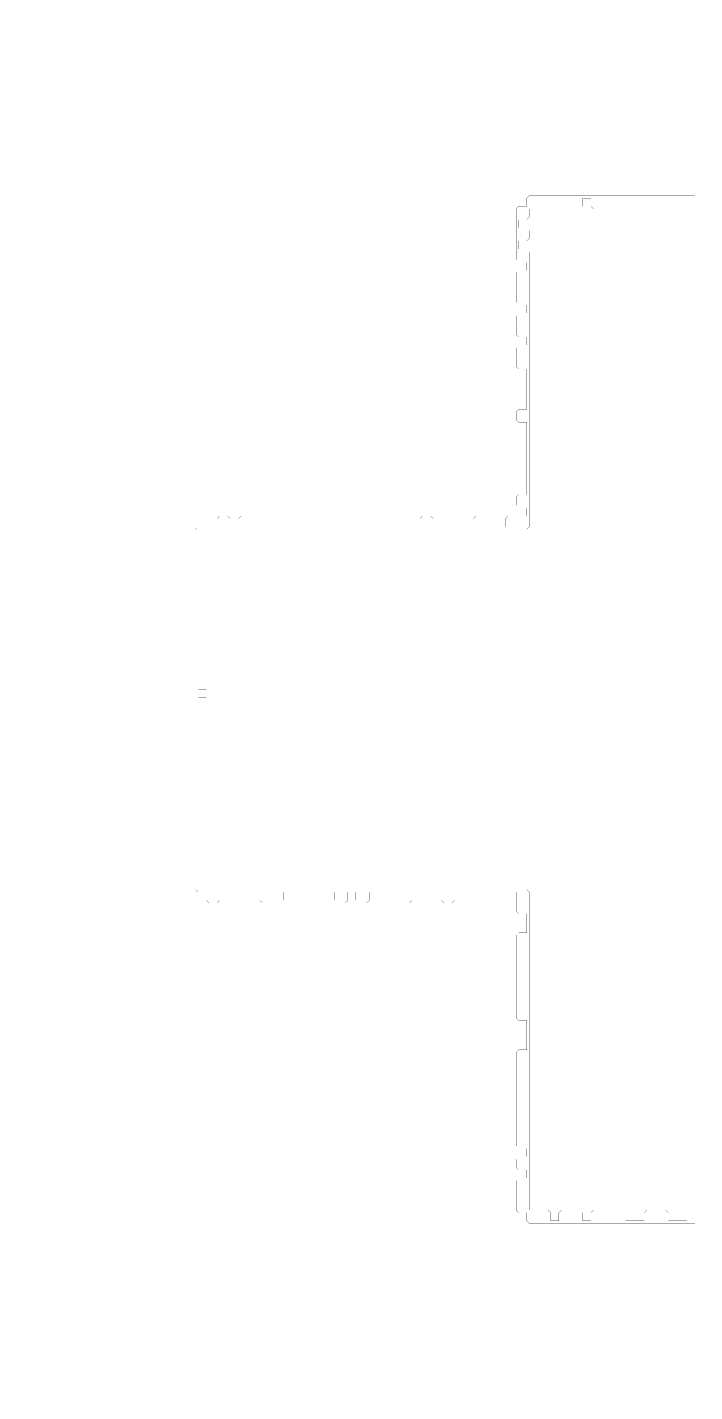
# Model space of a CAD drawing. Header units: metres. Extents: x 0 to 4937, y -4937 to 0.
# Drawn here: x 0 to 2414, y -4937 to 0 of the extents above; entities that cross this region are included whole.
import ezdxf

# ---------------------------------------------------------------- set-up
doc = ezdxf.new("R2010")
doc.units = ezdxf.units.M
doc.layers.add('conductor', color=1, linetype='Continuous')
doc.layers.add('substrate', color=5, linetype='Continuous')

msp = doc.modelspace()

# ---------------------------------------------------------------- linework, layer by layer
at = {"layer": 'conductor', "const_width": 0.5}
msp.add_lwpolyline([(2415, -656.9), (2405.4, -656.9), (2395.7, -656.9), (2386.1, -656.9), (2376.4, -656.9), (2366.7, -656.9), (2357.1, -656.9), (2347.4, -656.9), (2337.8, -656.9), (2328.1, -656.9), (2318.4, -656.9), (2308.8, -656.9), (2299.1, -656.9), (2289.5, -656.9), (2279.8, -656.9), (2270.1, -656.9), (2260.5, -656.9), (2250.8, -656.9), (2241.2, -656.9), (2231.5, -656.9), (2221.8, -656.9), (2212.2, -656.9), (2202.5, -656.9), (2192.9, -656.9), (2183.2, -656.9), (2173.5, -656.9), (2163.9, -656.9), (2154.2, -656.9), (2144.6, -656.9), (2134.9, -656.9), (2125.2, -656.9), (2115.6, -656.9), (2105.9, -656.9), (2096.3, -656.9), (2086.6, -656.9), (2076.9, -656.9), (2067.3, -656.9), (2057.6, -656.9), (2048, -656.9), (2038.3, -647.2), (2038.3, -637.6), (2038.3, -627.9), (2038.3, -618.2), (2028.6, -618.2), (2019, -618.2), (2009.3, -618.2), (2009.3, -627.9), (2009.3, -637.6), (2009.3, -647.2), (1999.7, -656.9), (1990, -656.9), (1980.3, -656.9), (1970.7, -656.9), (1961, -656.9), (1951.4, -656.9), (1941.7, -656.9), (1932, -656.9), (1922.4, -656.9), (1912.7, -656.9), (1903.1, -656.9), (1893.4, -656.9), (1883.7, -656.9), (1874.1, -656.9), (1864.4, -656.9), (1854.8, -656.9), (1845.1, -656.9), (1835.4, -656.9), (1825.8, -656.9), (1816.1, -656.9), (1816.1, -666.6), (1816.1, -676.2), (1816.1, -685.9), (1806.4, -695.5), (1796.8, -695.5), (1787.1, -695.5), (1777.5, -695.5), (1777.5, -705.2), (1777.5, -714.9), (1777.5, -724.5), (1787.1, -724.5), (1796.8, -724.5), (1806.4, -724.5), (1816.1, -734.2), (1816.1, -743.8), (1816.1, -753.5), (1816.1, -763.2), (1806.4, -772.8), (1796.8, -772.8), (1787.1, -772.8), (1777.5, -772.8), (1777.5, -782.5), (1777.5, -792.1), (1777.5, -801.8), (1787.1, -801.8), (1796.8, -801.8), (1806.4, -801.8), (1816.1, -811.5), (1816.1, -821.1), (1816.1, -830.8), (1816.1, -840.4), (1816.1, -850.1), (1816.1, -859.8), (1816.1, -869.4), (1816.1, -879.1), (1816.1, -888.7), (1816.1, -898.4), (1816.1, -908.1), (1816.1, -917.7), (1816.1, -927.4), (1816.1, -937), (1816.1, -946.7), (1816.1, -956.4), (1816.1, -966), (1816.1, -975.7), (1816.1, -985.3), (1816.1, -995), (1816.1, -1004.7), (1816.1, -1014.3), (1816.1, -1024), (1816.1, -1033.6), (1816.1, -1043.3), (1816.1, -1053), (1816.1, -1062.6), (1816.1, -1072.3), (1816.1, -1081.9), (1816.1, -1091.6), (1816.1, -1101.3), (1816.1, -1110.9), (1816.1, -1120.6), (1816.1, -1130.2), (1816.1, -1139.9), (1816.1, -1149.6), (1816.1, -1159.2), (1816.1, -1168.9), (1816.1, -1178.5), (1816.1, -1188.2), (1816.1, -1197.9), (1816.1, -1207.5), (1816.1, -1217.2), (1816.1, -1226.8), (1816.1, -1236.5), (1816.1, -1246.2), (1816.1, -1255.8), (1816.1, -1265.5), (1816.1, -1275.1), (1816.1, -1284.8), (1816.1, -1294.5), (1816.1, -1304.1), (1816.1, -1313.8), (1816.1, -1323.4), (1816.1, -1333.1), (1816.1, -1342.8), (1816.1, -1352.4), (1816.1, -1362.1), (1816.1, -1371.7), (1816.1, -1381.4), (1816.1, -1391.1), (1816.1, -1400.7), (1816.1, -1410.4), (1816.1, -1420), (1816.1, -1429.7), (1816.1, -1439.4), (1816.1, -1449), (1816.1, -1458.7), (1816.1, -1468.3), (1816.1, -1478), (1816.1, -1487.7), (1816.1, -1497.3), (1816.1, -1507), (1816.1, -1516.6), (1816.1, -1526.3), (1816.1, -1536), (1816.1, -1545.6), (1816.1, -1555.3), (1816.1, -1564.9), (1816.1, -1574.6), (1816.1, -1584.3), (1816.1, -1593.9), (1816.1, -1603.6), (1816.1, -1613.2), (1816.1, -1622.9), (1816.1, -1632.6), (1816.1, -1642.2), (1816.1, -1651.9), (1816.1, -1661.5), (1816.1, -1671.2), (1816.1, -1680.9), (1816.1, -1690.5), (1816.1, -1700.2), (1816.1, -1709.8), (1816.1, -1719.5), (1816.1, -1729.2), (1816.1, -1738.8), (1816.1, -1748.5), (1816.1, -1758.1), (1816.1, -1767.8), (1816.1, -1777.5), (1816.1, -1787.1), (1816.1, -1796.8), (1816.1, -1806.4), (1806.4, -1816.1), (1796.8, -1816.1), (1787.1, -1816.1), (1777.5, -1816.1), (1767.8, -1816.1), (1758.1, -1816.1), (1748.5, -1816.1), (1738.8, -1816.1), (1729.2, -1816.1), (1719.5, -1816.1), (1709.8, -1816.1), (1700.2, -1816.1), (1690.5, -1816.1), (1680.9, -1816.1), (1671.2, -1816.1), (1661.5, -1816.1), (1651.9, -1816.1), (1642.2, -1816.1), (1632.6, -1816.1), (1622.9, -1816.1), (1613.2, -1816.1), (1603.6, -1816.1), (1593.9, -1816.1), (1584.3, -1816.1), (1574.6, -1816.1), (1564.9, -1816.1), (1555.3, -1816.1), (1545.6, -1816.1), (1536, -1816.1), (1526.3, -1816.1), (1516.6, -1816.1), (1507, -1816.1), (1497.3, -1816.1), (1487.7, -1816.1), (1478, -1816.1), (1468.3, -1816.1), (1458.7, -1816.1), (1449, -1816.1), (1439.4, -1816.1), (1429.7, -1816.1), (1420, -1816.1), (1410.4, -1816.1), (1400.7, -1816.1), (1391.1, -1816.1), (1381.4, -1816.1), (1371.7, -1816.1), (1362.1, -1816.1), (1352.4, -1816.1), (1342.8, -1816.1), (1333.1, -1816.1), (1323.4, -1816.1), (1313.8, -1816.1), (1304.1, -1816.1), (1294.5, -1816.1), (1284.8, -1816.1), (1275.1, -1816.1), (1265.5, -1816.1), (1255.8, -1816.1), (1246.2, -1816.1), (1236.5, -1816.1), (1226.8, -1816.1), (1217.2, -1816.1), (1207.5, -1816.1), (1197.9, -1816.1), (1188.2, -1816.1), (1178.5, -1816.1), (1168.9, -1816.1), (1159.2, -1816.1), (1149.6, -1816.1), (1139.9, -1816.1), (1130.2, -1816.1), (1120.6, -1816.1), (1110.9, -1816.1), (1101.3, -1816.1), (1091.6, -1816.1), (1081.9, -1816.1), (1072.3, -1816.1), (1062.6, -1816.1), (1053, -1816.1), (1043.3, -1816.1), (1033.6, -1816.1), (1024, -1816.1), (1014.3, -1816.1), (1004.7, -1816.1), (995, -1816.1), (985.3, -1816.1), (975.7, -1816.1), (966, -1816.1), (956.4, -1816.1), (946.7, -1816.1), (937, -1816.1), (927.4, -1816.1), (917.7, -1816.1), (908.1, -1816.1), (898.4, -1816.1), (888.7, -1816.1), (879.1, -1816.1), (869.4, -1816.1), (859.8, -1816.1), (850.1, -1816.1), (840.4, -1816.1), (830.8, -1816.1), (821.1, -1816.1), (811.5, -1816.1), (801.8, -1816.1), (792.1, -1816.1), (782.5, -1816.1), (772.8, -1816.1), (763.2, -1816.1), (753.5, -1816.1), (743.8, -1816.1), (734.2, -1816.1), (724.5, -1816.1), (714.9, -1816.1), (705.2, -1816.1), (695.5, -1816.1), (685.9, -1816.1), (676.2, -1816.1), (666.6, -1816.1), (656.9, -1816.1), (656.9, -1825.8), (656.9, -1835.4), (656.9, -1845.1), (656.9, -1854.8), (656.9, -1864.4), (656.9, -1874.1), (656.9, -1883.7), (656.9, -1893.4), (656.9, -1903.1), (656.9, -1912.7), (656.9, -1922.4), (656.9, -1932), (656.9, -1941.7), (656.9, -1951.4), (656.9, -1961), (656.9, -1970.7), (656.9, -1980.3), (656.9, -1990), (656.9, -1999.7), (656.9, -2009.3), (656.9, -2019), (656.9, -2028.6), (656.9, -2038.3), (656.9, -2048), (656.9, -2057.6), (656.9, -2067.3), (656.9, -2076.9), (656.9, -2086.6), (656.9, -2096.3), (656.9, -2105.9), (656.9, -2115.6), (656.9, -2125.2), (656.9, -2134.9), (656.9, -2144.6), (656.9, -2154.2), (656.9, -2163.9), (656.9, -2173.5), (656.9, -2183.2), (656.9, -2192.9), (656.9, -2202.5), (656.9, -2212.2), (656.9, -2221.8), (656.9, -2231.5), (656.9, -2241.2), (656.9, -2250.8), (656.9, -2260.5), (656.9, -2270.1), (656.9, -2279.8), (656.9, -2289.5), (656.9, -2299.1), (656.9, -2308.8), (656.9, -2318.4), (656.9, -2328.1), (656.9, -2337.8), (656.9, -2347.4), (656.9, -2357.1), (656.9, -2366.7), (656.9, -2376.4), (656.9, -2386.1), (647.2, -2395.7), (637.6, -2395.7), (627.9, -2395.7), (618.2, -2395.7), (618.2, -2405.4), (618.2, -2415), (618.2, -2424.7), (627.9, -2424.7), (637.6, -2424.7), (647.2, -2424.7), (656.9, -2434.4), (656.9, -2444), (656.9, -2453.7), (656.9, -2463.3), (656.9, -2473), (656.9, -2482.7), (656.9, -2492.3), (656.9, -2502), (656.9, -2511.6), (656.9, -2521.3), (656.9, -2531), (656.9, -2540.6), (656.9, -2550.3), (656.9, -2559.9), (656.9, -2569.6), (656.9, -2579.3), (656.9, -2588.9), (656.9, -2598.6), (656.9, -2608.2), (656.9, -2617.9), (656.9, -2627.6), (656.9, -2637.2), (656.9, -2646.9), (656.9, -2656.5), (656.9, -2666.2), (656.9, -2675.9), (656.9, -2685.5), (656.9, -2695.2), (656.9, -2704.8), (656.9, -2714.5), (656.9, -2724.2), (656.9, -2733.8), (656.9, -2743.5), (656.9, -2753.1), (656.9, -2762.8), (656.9, -2772.5), (656.9, -2782.1), (656.9, -2791.8), (656.9, -2801.4), (656.9, -2811.1), (656.9, -2820.8), (656.9, -2830.4), (656.9, -2840.1), (656.9, -2849.7), (656.9, -2859.4), (656.9, -2869.1), (656.9, -2878.7), (656.9, -2888.4), (656.9, -2898), (656.9, -2907.7), (656.9, -2917.4), (656.9, -2927), (656.9, -2936.7), (656.9, -2946.3), (656.9, -2956), (656.9, -2965.7), (656.9, -2975.3), (656.9, -2985), (656.9, -2994.6), (656.9, -3004.3), (656.9, -3014), (656.9, -3023.6), (656.9, -3033.3), (656.9, -3042.9), (656.9, -3052.6), (656.9, -3062.3), (656.9, -3071.9), (656.9, -3081.6), (656.9, -3091.2), (656.9, -3100.9), (656.9, -3110.6), (656.9, -3120.2), (666.6, -3120.2), (676.2, -3120.2), (685.9, -3120.2), (695.5, -3120.2), (705.2, -3120.2), (714.9, -3120.2), (724.5, -3120.2), (734.2, -3120.2), (743.8, -3120.2), (753.5, -3120.2), (763.2, -3120.2), (772.8, -3120.2), (782.5, -3120.2), (792.1, -3120.2), (801.8, -3120.2), (811.5, -3120.2), (821.1, -3120.2), (830.8, -3120.2), (840.4, -3120.2), (850.1, -3120.2), (859.8, -3120.2), (869.4, -3120.2), (879.1, -3120.2), (888.7, -3120.2), (898.4, -3120.2), (908.1, -3120.2), (917.7, -3120.2), (927.4, -3120.2), (937, -3120.2), (946.7, -3120.2), (956.4, -3120.2), (966, -3120.2), (975.7, -3120.2), (985.3, -3120.2), (995, -3120.2), (1004.7, -3120.2), (1014.3, -3120.2), (1024, -3120.2), (1033.6, -3120.2), (1043.3, -3120.2), (1053, -3120.2), (1062.6, -3120.2), (1072.3, -3120.2), (1081.9, -3120.2), (1091.6, -3120.2), (1101.3, -3120.2), (1110.9, -3120.2), (1120.6, -3120.2), (1130.2, -3120.2), (1139.9, -3120.2), (1149.6, -3120.2), (1159.2, -3120.2), (1168.9, -3120.2), (1178.5, -3120.2), (1188.2, -3120.2), (1197.9, -3120.2), (1207.5, -3120.2), (1217.2, -3120.2), (1226.8, -3120.2), (1236.5, -3120.2), (1246.2, -3120.2), (1255.8, -3120.2), (1265.5, -3120.2), (1275.1, -3120.2), (1284.8, -3120.2), (1294.5, -3120.2), (1304.1, -3120.2), (1313.8, -3120.2), (1323.4, -3120.2), (1333.1, -3120.2), (1342.8, -3120.2), (1352.4, -3120.2), (1362.1, -3120.2), (1371.7, -3120.2), (1381.4, -3120.2), (1391.1, -3120.2), (1400.7, -3120.2), (1410.4, -3120.2), (1420, -3120.2), (1429.7, -3120.2), (1439.4, -3120.2), (1449, -3120.2), (1458.7, -3120.2), (1468.3, -3120.2), (1478, -3120.2), (1487.7, -3120.2), (1497.3, -3120.2), (1507, -3120.2), (1516.6, -3120.2), (1526.3, -3120.2), (1536, -3120.2), (1545.6, -3120.2), (1555.3, -3120.2), (1564.9, -3120.2), (1574.6, -3120.2), (1584.3, -3120.2), (1593.9, -3120.2), (1603.6, -3120.2), (1613.2, -3120.2), (1622.9, -3120.2), (1632.6, -3120.2), (1642.2, -3120.2), (1651.9, -3120.2), (1661.5, -3120.2), (1671.2, -3120.2), (1680.9, -3120.2), (1690.5, -3120.2), (1700.2, -3120.2), (1709.8, -3120.2), (1719.5, -3120.2), (1729.2, -3120.2), (1738.8, -3120.2), (1748.5, -3120.2), (1758.1, -3120.2), (1767.8, -3120.2), (1777.5, -3120.2), (1787.1, -3120.2), (1796.8, -3120.2), (1806.4, -3120.2), (1816.1, -3129.9), (1816.1, -3139.6), (1816.1, -3149.2), (1816.1, -3158.9), (1816.1, -3168.5), (1816.1, -3178.2), (1816.1, -3187.9), (1816.1, -3197.5), (1816.1, -3207.2), (1816.1, -3216.8), (1816.1, -3226.5), (1816.1, -3236.2), (1816.1, -3245.8), (1816.1, -3255.5), (1816.1, -3265.1), (1816.1, -3274.8), (1816.1, -3284.5), (1816.1, -3294.1), (1816.1, -3303.8), (1816.1, -3313.4), (1816.1, -3323.1), (1816.1, -3332.8), (1816.1, -3342.4), (1816.1, -3352.1), (1816.1, -3361.7), (1816.1, -3371.4), (1816.1, -3381.1), (1816.1, -3390.7), (1816.1, -3400.4), (1816.1, -3410), (1816.1, -3419.7), (1816.1, -3429.4), (1816.1, -3439), (1816.1, -3448.7), (1816.1, -3458.3), (1816.1, -3468), (1816.1, -3477.7), (1816.1, -3487.3), (1816.1, -3497), (1816.1, -3506.6), (1816.1, -3516.3), (1816.1, -3526), (1816.1, -3535.6), (1816.1, -3545.3), (1816.1, -3554.9), (1816.1, -3564.6), (1816.1, -3574.3), (1816.1, -3583.9), (1816.1, -3593.6), (1816.1, -3603.2), (1816.1, -3612.9), (1816.1, -3622.6), (1816.1, -3632.2), (1816.1, -3641.9), (1816.1, -3651.5), (1816.1, -3661.2), (1816.1, -3670.9), (1816.1, -3680.5), (1816.1, -3690.2), (1816.1, -3699.8), (1816.1, -3709.5), (1816.1, -3719.2), (1816.1, -3728.8), (1816.1, -3738.5), (1816.1, -3748.1), (1816.1, -3757.8), (1816.1, -3767.5), (1816.1, -3777.1), (1816.1, -3786.8), (1816.1, -3796.4), (1816.1, -3806.1), (1816.1, -3815.8), (1816.1, -3825.4), (1816.1, -3835.1), (1816.1, -3844.7), (1816.1, -3854.4), (1816.1, -3864.1), (1816.1, -3873.7), (1816.1, -3883.4), (1816.1, -3893), (1816.1, -3902.7), (1816.1, -3912.4), (1816.1, -3922), (1816.1, -3931.7), (1816.1, -3941.3), (1816.1, -3951), (1816.1, -3960.7), (1816.1, -3970.3), (1816.1, -3980), (1816.1, -3989.6), (1816.1, -3999.3), (1816.1, -4009), (1816.1, -4018.6), (1816.1, -4028.3), (1816.1, -4037.9), (1816.1, -4047.6), (1816.1, -4057.3), (1816.1, -4066.9), (1816.1, -4076.6), (1816.1, -4086.2), (1816.1, -4095.9), (1816.1, -4105.6), (1816.1, -4115.2), (1816.1, -4124.9), (1816.1, -4134.5), (1816.1, -4144.2), (1816.1, -4153.9), (1816.1, -4163.5), (1816.1, -4173.2), (1816.1, -4182.8), (1816.1, -4192.5), (1816.1, -4202.2), (1816.1, -4211.8), (1816.1, -4221.5), (1816.1, -4231.1), (1816.1, -4240.8), (1816.1, -4250.5), (1816.1, -4260.1), (1816.1, -4269.8), (1816.1, -4279.4), (1825.8, -4279.4), (1835.4, -4279.4), (1845.1, -4279.4), (1854.8, -4279.4), (1864.4, -4279.4), (1874.1, -4279.4), (1883.7, -4279.4), (1893.4, -4289.1), (1893.4, -4298.8), (1893.4, -4308.4), (1893.4, -4318.1), (1903.1, -4318.1), (1912.7, -4318.1), (1922.4, -4318.1), (1922.4, -4308.4), (1922.4, -4298.8), (1922.4, -4289.1), (1932, -4279.4), (1941.7, -4279.4), (1951.4, -4279.4), (1961, -4279.4), (1970.7, -4279.4), (1980.3, -4279.4), (1990, -4279.4), (1999.7, -4279.4), (2009.3, -4289.1), (2009.3, -4298.8), (2009.3, -4308.4), (2009.3, -4318.1), (2019, -4318.1), (2028.6, -4318.1), (2038.3, -4318.1), (2038.3, -4308.4), (2038.3, -4298.8), (2038.3, -4289.1), (2048, -4279.4), (2057.6, -4279.4), (2067.3, -4279.4), (2076.9, -4279.4), (2086.6, -4279.4), (2096.3, -4279.4), (2105.9, -4279.4), (2115.6, -4279.4), (2125.2, -4279.4), (2134.9, -4279.4), (2144.6, -4279.4), (2154.2, -4279.4), (2163.9, -4289.1), (2163.9, -4298.8), (2163.9, -4308.4), (2163.9, -4318.1), (2173.5, -4318.1), (2183.2, -4318.1), (2192.9, -4318.1), (2202.5, -4318.1), (2212.2, -4318.1), (2221.8, -4318.1), (2231.5, -4318.1), (2231.5, -4308.4), (2231.5, -4298.8), (2231.5, -4289.1), (2241.2, -4279.4), (2250.8, -4279.4), (2260.5, -4279.4), (2270.1, -4279.4), (2279.8, -4279.4), (2289.5, -4279.4), (2299.1, -4279.4), (2308.8, -4279.4), (2318.4, -4289.1), (2318.4, -4298.8), (2318.4, -4308.4), (2318.4, -4318.1), (2328.1, -4318.1), (2337.8, -4318.1), (2347.4, -4318.1), (2357.1, -4318.1), (2366.7, -4318.1), (2376.4, -4318.1), (2386.1, -4318.1), (2386.1, -4308.4), (2386.1, -4298.8), (2386.1, -4289.1), (2395.7, -4279.4), (2405.4, -4279.4), (2415, -4279.4)], dxfattribs=at)
at = {"layer": 'substrate', "const_width": 0.5}
for points in [[(2415, 0), (2405.4, 0), (2395.7, 0), (2386.1, 0), (2376.4, 0), (2366.7, 0), (2357.1, 0), (2347.4, 0), (2337.8, 0), (2328.1, 0), (2318.4, 0), (2308.8, 0), (2299.1, 0), (2289.5, 0), (2279.8, 0), (2270.1, 0), (2260.5, 0), (2250.8, 0), (2241.2, 0), (2231.5, 0), (2221.8, 0), (2212.2, 0), (2202.5, 0), (2192.9, 0), (2183.2, 0), (2173.5, 0), (2163.9, 0), (2154.2, 0), (2144.6, 0), (2134.9, 0), (2125.2, 0), (2115.6, 0), (2105.9, 0), (2096.3, 0), (2086.6, 0), (2076.9, 0), (2067.3, 0), (2057.6, 0), (2048, 0), (2038.3, 0), (2028.6, 0), (2019, 0), (2009.3, 0), (1999.7, 0), (1990, 0), (1980.3, 0), (1970.7, 0), (1961, 0), (1951.4, 0), (1941.7, 0), (1932, 0), (1922.4, 0), (1912.7, 0), (1903.1, 0), (1893.4, 0), (1883.7, 0), (1874.1, 0), (1864.4, 0), (1854.8, 0), (1845.1, 0), (1835.4, 0), (1825.8, 0), (1816.1, 0), (1806.4, 0), (1796.8, 0), (1787.1, 0), (1777.5, 0), (1767.8, 0), (1758.1, 0), (1748.5, 0), (1738.8, 0), (1729.2, 0), (1719.5, 0), (1709.8, 0), (1700.2, 0), (1690.5, 0), (1680.9, 0), (1671.2, 0), (1661.5, 0), (1651.9, 0), (1642.2, 0), (1632.6, 0), (1622.9, 0), (1613.2, 0), (1603.6, 0), (1593.9, 0), (1584.3, 0), (1574.6, 0), (1564.9, 0), (1555.3, 0), (1545.6, 0), (1536, 0), (1526.3, 0), (1516.6, 0), (1507, 0), (1497.3, 0), (1487.7, 0), (1478, 0), (1468.3, 0), (1458.7, 0), (1449, 0), (1439.4, 0), (1429.7, 0), (1420, 0), (1410.4, 0), (1400.7, 0), (1391.1, 0), (1381.4, 0), (1371.7, 0), (1362.1, 0), (1352.4, 0), (1342.8, 0), (1333.1, 0), (1323.4, 0), (1313.8, 0), (1304.1, 0), (1294.5, 0), (1284.8, 0), (1275.1, 0), (1265.5, 0), (1255.8, 0), (1246.2, 0), (1236.5, 0), (1226.8, 0), (1217.2, 0), (1207.5, 0), (1197.9, 0), (1188.2, 0), (1178.5, 0), (1168.9, 0), (1159.2, 0), (1149.6, 0), (1139.9, 0), (1130.2, 0), (1120.6, 0), (1110.9, 0), (1101.3, 0), (1091.6, 0), (1081.9, 0), (1072.3, 0), (1062.6, 0), (1053, 0), (1043.3, 0), (1033.6, 0), (1024, 0), (1014.3, 0), (1004.7, 0), (995, 0), (985.3, 0), (975.7, 0), (966, 0), (956.4, 0), (946.7, 0), (937, 0), (927.4, 0), (917.7, 0), (908.1, 0), (898.4, 0), (888.7, 0), (879.1, 0), (869.4, 0), (859.8, 0), (850.1, 0), (840.4, 0), (830.8, 0), (821.1, 0), (811.5, 0), (801.8, 0), (792.1, 0), (782.5, 0), (772.8, 0), (763.2, 0), (753.5, 0), (743.8, 0), (734.2, 0), (724.5, 0), (714.9, 0), (705.2, 0), (695.5, 0), (685.9, 0), (676.2, 0), (666.6, 0), (656.9, 0), (647.2, 0), (637.6, 0), (627.9, 0), (618.2, 0), (608.6, 0), (598.9, 0), (589.3, 0), (579.6, 0), (569.9, 0), (560.3, 0), (550.6, 0), (541, 0), (531.3, 0), (521.6, 0), (512, 0), (502.3, 0), (492.7, 0), (483, 0), (473.3, 0), (463.7, 0), (454, 0), (444.4, 0), (434.7, 0), (425, 0), (415.4, 0), (405.7, 0), (396.1, 0), (386.4, 0), (376.7, 0), (367.1, 0), (357.4, 0), (347.8, 0), (338.1, 0), (328.4, 0), (318.8, 0), (309.1, 0), (299.5, 0), (289.8, 0), (280.1, 0), (270.5, 0), (260.8, 0), (251.2, 0), (241.5, 0), (231.8, 0), (222.2, 0), (212.5, 0), (202.9, 0), (193.2, 0), (183.5, 0), (173.9, 0), (164.2, 0), (154.6, 0), (144.9, 0), (135.2, 0), (125.6, 0), (115.9, 0), (106.3, 0), (96.6, 0), (86.9, 0), (77.3, 0), (67.6, 0), (58, 0), (48.3, 0), (38.6, 0), (29, 0), (19.3, 0), (9.7, 0), (0, 0), (0, -9.7), (0, -19.3), (0, -29), (0, -38.6), (0, -48.3), (0, -58), (0, -67.6), (0, -77.3), (0, -86.9), (0, -96.6), (0, -106.3), (0, -115.9), (0, -125.6), (0, -135.2), (0, -144.9), (0, -154.6), (0, -164.2), (0, -173.9), (0, -183.5), (0, -193.2), (0, -202.9), (0, -212.5), (0, -222.2), (0, -231.8), (0, -241.5), (0, -251.2), (0, -260.8), (0, -270.5), (0, -280.1), (0, -289.8), (0, -299.5), (0, -309.1), (0, -318.8), (0, -328.4), (0, -338.1), (0, -347.8), (0, -357.4), (0, -367.1), (0, -376.7), (0, -386.4), (0, -396.1), (0, -405.7), (0, -415.4), (0, -425), (0, -434.7), (0, -444.4), (0, -454), (0, -463.7), (0, -473.3), (0, -483), (0, -492.7), (0, -502.3), (0, -512), (0, -521.6), (0, -531.3), (0, -541), (0, -550.6), (0, -560.3), (0, -569.9), (0, -579.6), (0, -589.3), (0, -598.9), (0, -608.6), (0, -618.2), (0, -627.9), (0, -637.6), (0, -647.2), (0, -656.9), (0, -666.6), (0, -676.2), (0, -685.9), (0, -695.5), (0, -705.2), (0, -714.9), (0, -724.5), (0, -734.2), (0, -743.8), (0, -753.5), (0, -763.2), (0, -772.8), (0, -782.5), (0, -792.1), (0, -801.8), (0, -811.5), (0, -821.1), (0, -830.8), (0, -840.4), (0, -850.1), (0, -859.8), (0, -869.4), (0, -879.1), (0, -888.7), (0, -898.4), (0, -908.1), (0, -917.7), (0, -927.4), (0, -937), (0, -946.7), (0, -956.4), (0, -966), (0, -975.7), (0, -985.3), (0, -995), (0, -1004.7), (0, -1014.3), (0, -1024), (0, -1033.6), (0, -1043.3), (0, -1053), (0, -1062.6), (0, -1072.3), (0, -1081.9), (0, -1091.6), (0, -1101.3), (0, -1110.9), (0, -1120.6), (0, -1130.2), (0, -1139.9), (0, -1149.6), (0, -1159.2), (0, -1168.9), (0, -1178.5), (0, -1188.2), (0, -1197.9), (0, -1207.5), (0, -1217.2), (0, -1226.8), (0, -1236.5), (0, -1246.2), (0, -1255.8), (0, -1265.5), (0, -1275.1), (0, -1284.8), (0, -1294.5), (0, -1304.1), (0, -1313.8), (0, -1323.4), (0, -1333.1), (0, -1342.8), (0, -1352.4), (0, -1362.1), (0, -1371.7), (0, -1381.4), (0, -1391.1), (0, -1400.7), (0, -1410.4), (0, -1420), (0, -1429.7), (0, -1439.4), (0, -1449), (0, -1458.7), (0, -1468.3), (0, -1478), (0, -1487.7), (0, -1497.3), (0, -1507), (0, -1516.6), (0, -1526.3), (0, -1536), (0, -1545.6), (0, -1555.3), (0, -1564.9), (0, -1574.6), (0, -1584.3), (0, -1593.9), (0, -1603.6), (0, -1613.2), (0, -1622.9), (0, -1632.6), (0, -1642.2), (0, -1651.9), (0, -1661.5), (0, -1671.2), (0, -1680.9), (0, -1690.5), (0, -1700.2), (0, -1709.8), (0, -1719.5), (0, -1729.2), (0, -1738.8), (0, -1748.5), (0, -1758.1), (0, -1767.8), (0, -1777.5), (0, -1787.1), (0, -1796.8), (0, -1806.4), (0, -1816.1), (0, -1825.8), (0, -1835.4), (0, -1845.1), (0, -1854.8), (0, -1864.4), (0, -1874.1), (0, -1883.7), (0, -1893.4), (0, -1903.1), (0, -1912.7), (0, -1922.4), (0, -1932), (0, -1941.7), (0, -1951.4), (0, -1961), (0, -1970.7), (0, -1980.3), (0, -1990), (0, -1999.7), (0, -2009.3), (0, -2019), (0, -2028.6), (0, -2038.3), (0, -2048), (0, -2057.6), (0, -2067.3), (0, -2076.9), (0, -2086.6), (0, -2096.3), (0, -2105.9), (0, -2115.6), (0, -2125.2), (0, -2134.9), (0, -2144.6), (0, -2154.2), (0, -2163.9), (0, -2173.5), (0, -2183.2), (0, -2192.9), (0, -2202.5), (0, -2212.2), (0, -2221.8), (0, -2231.5), (0, -2241.2), (0, -2250.8), (0, -2260.5), (0, -2270.1), (0, -2279.8), (0, -2289.5), (0, -2299.1), (0, -2308.8), (0, -2318.4), (0, -2328.1), (0, -2337.8), (0, -2347.4), (0, -2357.1), (0, -2366.7), (0, -2376.4), (0, -2386.1), (0, -2395.7), (0, -2405.4), (0, -2415), (0, -2424.7), (0, -2434.4), (0, -2444), (0, -2453.7), (0, -2463.3), (0, -2473), (0, -2482.7), (0, -2492.3), (0, -2502), (0, -2511.6), (0, -2521.3), (0, -2531), (0, -2540.6), (0, -2550.3), (0, -2559.9), (0, -2569.6), (0, -2579.3), (0, -2588.9), (0, -2598.6), (0, -2608.2), (0, -2617.9), (0, -2627.6), (0, -2637.2), (0, -2646.9), (0, -2656.5), (0, -2666.2), (0, -2675.9), (0, -2685.5), (0, -2695.2), (0, -2704.8), (0, -2714.5), (0, -2724.2), (0, -2733.8), (0, -2743.5), (0, -2753.1), (0, -2762.8), (0, -2772.5), (0, -2782.1), (0, -2791.8), (0, -2801.4), (0, -2811.1), (0, -2820.8), (0, -2830.4), (0, -2840.1), (0, -2849.7), (0, -2859.4), (0, -2869.1), (0, -2878.7), (0, -2888.4), (0, -2898), (0, -2907.7), (0, -2917.4), (0, -2927), (0, -2936.7), (0, -2946.3), (0, -2956), (0, -2965.7), (0, -2975.3), (0, -2985), (0, -2994.6), (0, -3004.3), (0, -3014), (0, -3023.6), (0, -3033.3), (0, -3042.9), (0, -3052.6), (0, -3062.3), (0, -3071.9), (0, -3081.6), (0, -3091.2), (0, -3100.9), (0, -3110.6), (0, -3120.2), (0, -3129.9), (0, -3139.6), (0, -3149.2), (0, -3158.9), (0, -3168.5), (0, -3178.2), (0, -3187.9), (0, -3197.5), (0, -3207.2), (0, -3216.8), (0, -3226.5), (0, -3236.2), (0, -3245.8), (0, -3255.5), (0, -3265.1), (0, -3274.8), (0, -3284.5), (0, -3294.1), (0, -3303.8), (0, -3313.4), (0, -3323.1), (0, -3332.8), (0, -3342.4), (0, -3352.1), (0, -3361.7), (0, -3371.4), (0, -3381.1), (0, -3390.7), (0, -3400.4), (0, -3410), (0, -3419.7), (0, -3429.4), (0, -3439), (0, -3448.7), (0, -3458.3), (0, -3468), (0, -3477.7), (0, -3487.3), (0, -3497), (0, -3506.6), (0, -3516.3), (0, -3526), (0, -3535.6), (0, -3545.3), (0, -3554.9), (0, -3564.6), (0, -3574.3), (0, -3583.9), (0, -3593.6), (0, -3603.2), (0, -3612.9), (0, -3622.6), (0, -3632.2), (0, -3641.9), (0, -3651.5), (0, -3661.2), (0, -3670.9), (0, -3680.5), (0, -3690.2), (0, -3699.8), (0, -3709.5), (0, -3719.2), (0, -3728.8), (0, -3738.5), (0, -3748.1), (0, -3757.8), (0, -3767.5), (0, -3777.1), (0, -3786.8), (0, -3796.4), (0, -3806.1), (0, -3815.8), (0, -3825.4), (0, -3835.1), (0, -3844.7), (0, -3854.4), (0, -3864.1), (0, -3873.7), (0, -3883.4), (0, -3893), (0, -3902.7), (0, -3912.4), (0, -3922), (0, -3931.7), (0, -3941.3), (0, -3951), (0, -3960.7), (0, -3970.3), (0, -3980), (0, -3989.6), (0, -3999.3), (0, -4009), (0, -4018.6), (0, -4028.3), (0, -4037.9), (0, -4047.6), (0, -4057.3), (0, -4066.9), (0, -4076.6), (0, -4086.2), (0, -4095.9), (0, -4105.6), (0, -4115.2), (0, -4124.9), (0, -4134.5), (0, -4144.2), (0, -4153.9), (0, -4163.5), (0, -4173.2), (0, -4182.8), (0, -4192.5), (0, -4202.2), (0, -4211.8), (0, -4221.5), (0, -4231.1), (0, -4240.8), (0, -4250.5), (0, -4260.1), (0, -4269.8), (0, -4279.4), (0, -4289.1), (0, -4298.8), (0, -4308.4), (0, -4318.1), (0, -4327.8), (0, -4337.4), (0, -4347.1), (0, -4356.7), (0, -4366.4), (0, -4376.1), (0, -4385.7), (0, -4395.4), (0, -4405), (0, -4414.7), (0, -4424.4), (0, -4434), (0, -4443.7), (0, -4453.3), (0, -4463), (0, -4472.7), (0, -4482.3), (0, -4492), (0, -4501.6), (0, -4511.3), (0, -4521), (0, -4530.6), (0, -4540.3), (0, -4549.9), (0, -4559.6), (0, -4569.3), (0, -4578.9), (0, -4588.6), (0, -4598.2), (0, -4607.9), (0, -4617.6), (0, -4627.2), (0, -4636.9), (0, -4646.5), (0, -4656.2), (0, -4665.9), (0, -4675.5), (0, -4685.2), (0, -4694.8), (0, -4704.5), (0, -4714.2), (0, -4723.8), (0, -4733.5), (0, -4743.1), (0, -4752.8), (0, -4762.5), (0, -4772.1), (0, -4781.8), (0, -4791.4), (0, -4801.1), (0, -4810.8), (0, -4820.4), (0, -4830.1), (0, -4839.7), (0, -4849.4), (0, -4859.1), (0, -4868.7), (0, -4878.4), (0, -4888), (0, -4897.7), (0, -4907.4), (0, -4917), (0, -4926.7), (0, -4936.3), (9.7, -4936.3), (19.3, -4936.3), (29, -4936.3), (38.6, -4936.3), (48.3, -4936.3), (58, -4936.3), (67.6, -4936.3), (77.3, -4936.3), (86.9, -4936.3), (96.6, -4936.3), (106.3, -4936.3), (115.9, -4936.3), (125.6, -4936.3), (135.2, -4936.3), (144.9, -4936.3), (154.6, -4936.3), (164.2, -4936.3), (173.9, -4936.3), (183.5, -4936.3), (193.2, -4936.3), (202.9, -4936.3), (212.5, -4936.3), (222.2, -4936.3), (231.8, -4936.3), (241.5, -4936.3), (251.2, -4936.3), (260.8, -4936.3), (270.5, -4936.3), (280.1, -4936.3), (289.8, -4936.3), (299.5, -4936.3), (309.1, -4936.3), (318.8, -4936.3), (328.4, -4936.3), (338.1, -4936.3), (347.8, -4936.3), (357.4, -4936.3), (367.1, -4936.3), (376.7, -4936.3), (386.4, -4936.3), (396.1, -4936.3), (405.7, -4936.3), (415.4, -4936.3), (425, -4936.3), (434.7, -4936.3), (444.4, -4936.3), (454, -4936.3), (463.7, -4936.3), (473.3, -4936.3), (483, -4936.3), (492.7, -4936.3), (502.3, -4936.3), (512, -4936.3), (521.6, -4936.3), (531.3, -4936.3), (541, -4936.3), (550.6, -4936.3), (560.3, -4936.3), (569.9, -4936.3), (579.6, -4936.3), (589.3, -4936.3), (598.9, -4936.3), (608.6, -4936.3), (618.2, -4936.3), (627.9, -4936.3), (637.6, -4936.3), (647.2, -4936.3), (656.9, -4936.3), (666.6, -4936.3), (676.2, -4936.3), (685.9, -4936.3), (695.5, -4936.3), (705.2, -4936.3), (714.9, -4936.3), (724.5, -4936.3), (734.2, -4936.3), (743.8, -4936.3), (753.5, -4936.3), (763.2, -4936.3), (772.8, -4936.3), (782.5, -4936.3), (792.1, -4936.3), (801.8, -4936.3), (811.5, -4936.3), (821.1, -4936.3), (830.8, -4936.3), (840.4, -4936.3), (850.1, -4936.3), (859.8, -4936.3), (869.4, -4936.3), (879.1, -4936.3), (888.7, -4936.3), (898.4, -4936.3), (908.1, -4936.3), (917.7, -4936.3), (927.4, -4936.3), (937, -4936.3), (946.7, -4936.3), (956.4, -4936.3), (966, -4936.3), (975.7, -4936.3), (985.3, -4936.3), (995, -4936.3), (1004.7, -4936.3), (1014.3, -4936.3), (1024, -4936.3), (1033.6, -4936.3), (1043.3, -4936.3), (1053, -4936.3), (1062.6, -4936.3), (1072.3, -4936.3), (1081.9, -4936.3), (1091.6, -4936.3), (1101.3, -4936.3), (1110.9, -4936.3), (1120.6, -4936.3), (1130.2, -4936.3), (1139.9, -4936.3), (1149.6, -4936.3), (1159.2, -4936.3), (1168.9, -4936.3), (1178.5, -4936.3), (1188.2, -4936.3), (1197.9, -4936.3), (1207.5, -4936.3), (1217.2, -4936.3), (1226.8, -4936.3), (1236.5, -4936.3), (1246.2, -4936.3), (1255.8, -4936.3), (1265.5, -4936.3), (1275.1, -4936.3), (1284.8, -4936.3), (1294.5, -4936.3), (1304.1, -4936.3), (1313.8, -4936.3), (1323.4, -4936.3), (1333.1, -4936.3), (1342.8, -4936.3), (1352.4, -4936.3), (1362.1, -4936.3), (1371.7, -4936.3), (1381.4, -4936.3), (1391.1, -4936.3), (1400.7, -4936.3), (1410.4, -4936.3), (1420, -4936.3), (1429.7, -4936.3), (1439.4, -4936.3), (1449, -4936.3), (1458.7, -4936.3), (1468.3, -4936.3), (1478, -4936.3), (1487.7, -4936.3), (1497.3, -4936.3), (1507, -4936.3), (1516.6, -4936.3), (1526.3, -4936.3), (1536, -4936.3), (1545.6, -4936.3), (1555.3, -4936.3), (1564.9, -4936.3), (1574.6, -4936.3), (1584.3, -4936.3), (1593.9, -4936.3), (1603.6, -4936.3), (1613.2, -4936.3), (1622.9, -4936.3), (1632.6, -4936.3), (1642.2, -4936.3), (1651.9, -4936.3), (1661.5, -4936.3), (1671.2, -4936.3), (1680.9, -4936.3), (1690.5, -4936.3), (1700.2, -4936.3), (1709.8, -4936.3), (1719.5, -4936.3), (1729.2, -4936.3), (1738.8, -4936.3), (1748.5, -4936.3), (1758.1, -4936.3), (1767.8, -4936.3), (1777.5, -4936.3), (1787.1, -4936.3), (1796.8, -4936.3), (1806.4, -4936.3), (1816.1, -4936.3), (1825.8, -4936.3), (1835.4, -4936.3), (1845.1, -4936.3), (1854.8, -4936.3), (1864.4, -4936.3), (1874.1, -4936.3), (1883.7, -4936.3), (1893.4, -4936.3), (1903.1, -4936.3), (1912.7, -4936.3), (1922.4, -4936.3), (1932, -4936.3), (1941.7, -4936.3), (1951.4, -4936.3), (1961, -4936.3), (1970.7, -4936.3), (1980.3, -4936.3), (1990, -4936.3), (1999.7, -4936.3), (2009.3, -4936.3), (2019, -4936.3), (2028.6, -4936.3), (2038.3, -4936.3), (2048, -4936.3), (2057.6, -4936.3), (2067.3, -4936.3), (2076.9, -4936.3), (2086.6, -4936.3), (2096.3, -4936.3), (2105.9, -4936.3), (2115.6, -4936.3), (2125.2, -4936.3), (2134.9, -4936.3), (2144.6, -4936.3), (2154.2, -4936.3), (2163.9, -4936.3), (2173.5, -4936.3), (2183.2, -4936.3), (2192.9, -4936.3), (2202.5, -4936.3), (2212.2, -4936.3), (2221.8, -4936.3), (2231.5, -4936.3), (2241.2, -4936.3), (2250.8, -4936.3), (2260.5, -4936.3), (2270.1, -4936.3), (2279.8, -4936.3), (2289.5, -4936.3), (2299.1, -4936.3), (2308.8, -4936.3), (2318.4, -4936.3), (2328.1, -4936.3), (2337.8, -4936.3), (2347.4, -4936.3), (2357.1, -4936.3), (2366.7, -4936.3), (2376.4, -4936.3), (2386.1, -4936.3), (2395.7, -4936.3), (2405.4, -4936.3), (2415, -4936.3)], [(2415, -4327.8), (2405.4, -4327.8), (2395.7, -4327.8), (2386.1, -4327.8), (2376.4, -4327.8), (2366.7, -4327.8), (2357.1, -4327.8), (2347.4, -4327.8), (2337.8, -4327.8), (2328.1, -4327.8), (2318.4, -4327.8), (2308.8, -4327.8), (2299.1, -4327.8), (2289.5, -4327.8), (2279.8, -4327.8), (2270.1, -4327.8), (2260.5, -4327.8), (2250.8, -4327.8), (2241.2, -4327.8), (2231.5, -4327.8), (2221.8, -4327.8), (2212.2, -4327.8), (2202.5, -4327.8), (2192.9, -4327.8), (2183.2, -4327.8), (2173.5, -4327.8), (2163.9, -4327.8), (2154.2, -4327.8), (2144.6, -4327.8), (2134.9, -4327.8), (2125.2, -4327.8), (2115.6, -4327.8), (2105.9, -4327.8), (2096.3, -4327.8), (2086.6, -4327.8), (2076.9, -4327.8), (2067.3, -4327.8), (2057.6, -4327.8), (2048, -4327.8), (2038.3, -4327.8), (2028.6, -4327.8), (2019, -4327.8), (2009.3, -4327.8), (1999.7, -4327.8), (1990, -4327.8), (1980.3, -4327.8), (1970.7, -4327.8), (1961, -4327.8), (1951.4, -4327.8), (1941.7, -4327.8), (1932, -4327.8), (1922.4, -4327.8), (1912.7, -4327.8), (1903.1, -4327.8), (1893.4, -4327.8), (1883.7, -4327.8), (1874.1, -4327.8), (1864.4, -4327.8), (1854.8, -4327.8), (1845.1, -4327.8), (1835.4, -4327.8), (1825.8, -4327.8), (1816.1, -4327.8), (1806.4, -4318.1), (1806.4, -4308.4), (1806.4, -4298.8), (1806.4, -4289.1), (1796.8, -4289.1), (1787.1, -4289.1), (1777.5, -4289.1), (1767.8, -4279.4), (1767.8, -4269.8), (1767.8, -4260.1), (1767.8, -4250.5), (1767.8, -4240.8), (1767.8, -4231.1), (1767.8, -4221.5), (1767.8, -4211.8), (1767.8, -4202.2), (1767.8, -4192.5), (1767.8, -4182.8), (1767.8, -4173.2), (1777.5, -4163.5), (1787.1, -4163.5), (1796.8, -4163.5), (1806.4, -4163.5), (1806.4, -4153.9), (1806.4, -4144.2), (1806.4, -4134.5), (1796.8, -4134.5), (1787.1, -4134.5), (1777.5, -4134.5), (1767.8, -4124.9), (1767.8, -4115.2), (1767.8, -4105.6), (1767.8, -4095.9), (1777.5, -4086.2), (1787.1, -4086.2), (1796.8, -4086.2), (1806.4, -4086.2), (1806.4, -4076.6), (1806.4, -4066.9), (1806.4, -4057.3), (1796.8, -4057.3), (1787.1, -4057.3), (1777.5, -4057.3), (1767.8, -4047.6), (1767.8, -4037.9), (1767.8, -4028.3), (1767.8, -4018.6), (1767.8, -4009), (1767.8, -3999.3), (1767.8, -3989.6), (1767.8, -3980), (1767.8, -3970.3), (1767.8, -3960.7), (1767.8, -3951), (1767.8, -3941.3), (1767.8, -3931.7), (1767.8, -3922), (1767.8, -3912.4), (1767.8, -3902.7), (1767.8, -3893), (1767.8, -3883.4), (1767.8, -3873.7), (1767.8, -3864.1), (1767.8, -3854.4), (1767.8, -3844.7), (1767.8, -3835.1), (1767.8, -3825.4), (1767.8, -3815.8), (1767.8, -3806.1), (1767.8, -3796.4), (1767.8, -3786.8), (1767.8, -3777.1), (1767.8, -3767.5), (1767.8, -3757.8), (1767.8, -3748.1), (1767.8, -3738.5), (1767.8, -3728.8), (1767.8, -3719.2), (1767.8, -3709.5), (1777.5, -3699.8), (1787.1, -3699.8), (1796.8, -3699.8), (1806.4, -3699.8), (1806.4, -3690.2), (1806.4, -3680.5), (1806.4, -3670.9), (1806.4, -3661.2), (1806.4, -3651.5), (1806.4, -3641.9), (1806.4, -3632.2), (1806.4, -3622.6), (1806.4, -3612.9), (1806.4, -3603.2), (1806.4, -3593.6), (1796.8, -3593.6), (1787.1, -3593.6), (1777.5, -3593.6), (1767.8, -3583.9), (1767.8, -3574.3), (1767.8, -3564.6), (1767.8, -3554.9), (1767.8, -3545.3), (1767.8, -3535.6), (1767.8, -3526), (1767.8, -3516.3), (1767.8, -3506.6), (1767.8, -3497), (1767.8, -3487.3), (1767.8, -3477.7), (1767.8, -3468), (1767.8, -3458.3), (1767.8, -3448.7), (1767.8, -3439), (1767.8, -3429.4), (1767.8, -3419.7), (1767.8, -3410), (1767.8, -3400.4), (1767.8, -3390.7), (1767.8, -3381.1), (1767.8, -3371.4), (1767.8, -3361.7), (1767.8, -3352.1), (1767.8, -3342.4), (1767.8, -3332.8), (1767.8, -3323.1), (1767.8, -3313.4), (1767.8, -3303.8), (1767.8, -3294.1), (1767.8, -3284.5), (1777.5, -3274.8), (1787.1, -3274.8), (1796.8, -3274.8), (1806.4, -3274.8), (1806.4, -3265.1), (1806.4, -3255.5), (1806.4, -3245.8), (1806.4, -3236.2), (1806.4, -3226.5), (1806.4, -3216.8), (1806.4, -3207.2), (1796.8, -3207.2), (1787.1, -3207.2), (1777.5, -3207.2), (1767.8, -3197.5), (1767.8, -3187.9), (1767.8, -3178.2), (1767.8, -3168.5), (1767.8, -3158.9), (1767.8, -3149.2), (1767.8, -3139.6), (1767.8, -3129.9), (1758.1, -3129.9), (1748.5, -3129.9), (1738.8, -3129.9), (1729.2, -3129.9), (1719.5, -3129.9), (1709.8, -3129.9), (1700.2, -3129.9), (1690.5, -3129.9), (1680.9, -3129.9), (1671.2, -3129.9), (1661.5, -3129.9), (1651.9, -3129.9), (1642.2, -3129.9), (1632.6, -3129.9), (1622.9, -3129.9), (1613.2, -3129.9), (1603.6, -3129.9), (1593.9, -3129.9), (1584.3, -3129.9), (1574.6, -3129.9), (1564.9, -3129.9), (1555.3, -3129.9), (1545.6, -3129.9), (1545.6, -3139.6), (1545.6, -3149.2), (1545.6, -3158.9), (1536, -3168.5), (1526.3, -3168.5), (1516.6, -3168.5), (1507, -3168.5), (1497.3, -3158.9), (1497.3, -3149.2), (1497.3, -3139.6), (1497.3, -3129.9), (1487.7, -3129.9), (1478, -3129.9), (1468.3, -3129.9), (1458.7, -3129.9), (1449, -3129.9), (1439.4, -3129.9), (1429.7, -3129.9), (1420, -3129.9), (1410.4, -3129.9), (1400.7, -3129.9), (1391.1, -3129.9), (1391.1, -3139.6), (1391.1, -3149.2), (1391.1, -3158.9), (1381.4, -3168.5), (1371.7, -3168.5), (1362.1, -3168.5), (1352.4, -3168.5), (1342.8, -3158.9), (1342.8, -3149.2), (1342.8, -3139.6), (1342.8, -3129.9), (1333.1, -3129.9), (1323.4, -3129.9), (1313.8, -3129.9), (1304.1, -3129.9), (1294.5, -3129.9), (1284.8, -3129.9), (1275.1, -3129.9), (1265.5, -3129.9), (1255.8, -3129.9), (1246.2, -3129.9), (1236.5, -3129.9), (1236.5, -3139.6), (1236.5, -3149.2), (1236.5, -3158.9), (1226.8, -3168.5), (1217.2, -3168.5), (1207.5, -3168.5), (1197.9, -3168.5), (1188.2, -3158.9), (1188.2, -3149.2), (1188.2, -3139.6), (1188.2, -3129.9), (1178.5, -3129.9), (1168.9, -3129.9), (1159.2, -3129.9), (1159.2, -3139.6), (1159.2, -3149.2), (1159.2, -3158.9), (1149.6, -3168.5), (1139.9, -3168.5), (1130.2, -3168.5), (1120.6, -3168.5), (1110.9, -3158.9), (1110.9, -3149.2), (1110.9, -3139.6), (1110.9, -3129.9), (1101.3, -3129.9), (1091.6, -3129.9), (1081.9, -3129.9), (1072.3, -3129.9), (1062.6, -3129.9), (1053, -3129.9), (1043.3, -3129.9), (1033.6, -3129.9), (1024, -3129.9), (1014.3, -3129.9), (1004.7, -3129.9), (995, -3129.9), (985.3, -3129.9), (975.7, -3129.9), (966, -3129.9), (956.4, -3129.9), (946.7, -3129.9), (937, -3129.9), (927.4, -3129.9), (927.4, -3139.6), (927.4, -3149.2), (927.4, -3158.9), (917.7, -3168.5), (908.1, -3168.5), (898.4, -3168.5), (888.7, -3168.5), (879.1, -3168.5), (869.4, -3168.5), (859.8, -3168.5), (850.1, -3168.5), (840.4, -3158.9), (840.4, -3149.2), (840.4, -3139.6), (840.4, -3129.9), (830.8, -3129.9), (821.1, -3129.9), (811.5, -3129.9), (801.8, -3129.9), (792.1, -3129.9), (782.5, -3129.9), (772.8, -3129.9), (763.2, -3129.9), (753.5, -3129.9), (743.8, -3129.9), (734.2, -3129.9), (724.5, -3129.9), (714.9, -3129.9), (705.2, -3129.9), (695.5, -3129.9), (695.5, -3139.6), (695.5, -3149.2), (695.5, -3158.9), (685.9, -3168.5), (676.2, -3168.5), (666.6, -3168.5), (656.9, -3168.5), (647.2, -3158.9), (647.2, -3149.2), (647.2, -3139.6), (647.2, -3129.9), (637.6, -3129.9), (627.9, -3129.9), (618.2, -3129.9), (608.6, -3120.2), (608.6, -3110.6), (608.6, -3100.9), (608.6, -3091.2), (608.6, -3081.6), (608.6, -3071.9), (608.6, -3062.3), (608.6, -3052.6), (608.6, -3042.9), (608.6, -3033.3), (608.6, -3023.6), (608.6, -3014), (608.6, -3004.3), (608.6, -2994.6), (608.6, -2985), (608.6, -2975.3), (608.6, -2965.7), (608.6, -2956), (608.6, -2946.3), (608.6, -2936.7), (608.6, -2927), (608.6, -2917.4), (608.6, -2907.7), (608.6, -2898), (608.6, -2888.4), (608.6, -2878.7), (608.6, -2869.1), (608.6, -2859.4), (608.6, -2849.7), (608.6, -2840.1), (608.6, -2830.4), (608.6, -2820.8), (608.6, -2811.1), (608.6, -2801.4), (608.6, -2791.8), (608.6, -2782.1), (608.6, -2772.5), (608.6, -2762.8), (608.6, -2753.1), (608.6, -2743.5), (608.6, -2733.8), (608.6, -2724.2), (608.6, -2714.5), (608.6, -2704.8), (608.6, -2695.2), (608.6, -2685.5), (608.6, -2675.9), (608.6, -2666.2), (608.6, -2656.5), (608.6, -2646.9), (608.6, -2637.2), (608.6, -2627.6), (608.6, -2617.9), (608.6, -2608.2), (608.6, -2598.6), (608.6, -2588.9), (608.6, -2579.3), (608.6, -2569.6), (608.6, -2559.9), (608.6, -2550.3), (608.6, -2540.6), (608.6, -2531), (608.6, -2521.3), (608.6, -2511.6), (608.6, -2502), (608.6, -2492.3), (608.6, -2482.7), (608.6, -2473), (608.6, -2463.3), (608.6, -2453.7), (608.6, -2444), (608.6, -2434.4), (608.6, -2424.7), (608.6, -2415), (608.6, -2405.4), (608.6, -2395.7), (608.6, -2386.1), (608.6, -2376.4), (608.6, -2366.7), (608.6, -2357.1), (608.6, -2347.4), (608.6, -2337.8), (608.6, -2328.1), (608.6, -2318.4), (608.6, -2308.8), (608.6, -2299.1), (608.6, -2289.5), (608.6, -2279.8), (608.6, -2270.1), (608.6, -2260.5), (608.6, -2250.8), (608.6, -2241.2), (608.6, -2231.5), (608.6, -2221.8), (608.6, -2212.2), (608.6, -2202.5), (608.6, -2192.9), (608.6, -2183.2), (608.6, -2173.5), (608.6, -2163.9), (608.6, -2154.2), (608.6, -2144.6), (608.6, -2134.9), (608.6, -2125.2), (608.6, -2115.6), (608.6, -2105.9), (608.6, -2096.3), (608.6, -2086.6), (608.6, -2076.9), (608.6, -2067.3), (608.6, -2057.6), (608.6, -2048), (608.6, -2038.3), (608.6, -2028.6), (608.6, -2019), (608.6, -2009.3), (608.6, -1999.7), (608.6, -1990), (608.6, -1980.3), (608.6, -1970.7), (608.6, -1961), (608.6, -1951.4), (608.6, -1941.7), (608.6, -1932), (608.6, -1922.4), (608.6, -1912.7), (608.6, -1903.1), (608.6, -1893.4), (608.6, -1883.7), (608.6, -1874.1), (608.6, -1864.4), (608.6, -1854.8), (608.6, -1845.1), (608.6, -1835.4), (608.6, -1825.8), (608.6, -1816.1), (618.2, -1806.4), (627.9, -1806.4), (637.6, -1806.4), (647.2, -1806.4), (656.9, -1806.4), (666.6, -1806.4), (676.2, -1806.4), (685.9, -1806.4), (685.9, -1796.8), (685.9, -1787.1), (685.9, -1777.5), (695.5, -1767.8), (705.2, -1767.8), (714.9, -1767.8), (724.5, -1767.8), (734.2, -1777.5), (734.2, -1787.1), (734.2, -1796.8), (734.2, -1806.4), (743.8, -1806.4), (753.5, -1806.4), (763.2, -1806.4), (763.2, -1796.8), (763.2, -1787.1), (763.2, -1777.5), (772.8, -1767.8), (782.5, -1767.8), (792.1, -1767.8), (801.8, -1767.8), (811.5, -1767.8), (821.1, -1767.8), (830.8, -1767.8), (840.4, -1767.8), (850.1, -1777.5), (850.1, -1787.1), (850.1, -1796.8), (850.1, -1806.4), (859.8, -1806.4), (869.4, -1806.4), (879.1, -1806.4), (888.7, -1806.4), (898.4, -1806.4), (908.1, -1806.4), (917.7, -1806.4), (927.4, -1806.4), (937, -1806.4), (946.7, -1806.4), (956.4, -1806.4), (966, -1806.4), (975.7, -1806.4), (985.3, -1806.4), (995, -1806.4), (1004.7, -1806.4), (1014.3, -1806.4), (1024, -1806.4), (1033.6, -1806.4), (1043.3, -1806.4), (1053, -1806.4), (1062.6, -1806.4), (1072.3, -1806.4), (1081.9, -1806.4), (1091.6, -1806.4), (1101.3, -1806.4), (1110.9, -1806.4), (1120.6, -1806.4), (1130.2, -1806.4), (1139.9, -1806.4), (1149.6, -1806.4), (1159.2, -1806.4), (1168.9, -1806.4), (1178.5, -1806.4), (1188.2, -1806.4), (1197.9, -1806.4), (1207.5, -1806.4), (1217.2, -1806.4), (1226.8, -1806.4), (1236.5, -1806.4), (1246.2, -1806.4), (1255.8, -1806.4), (1265.5, -1806.4), (1275.1, -1806.4), (1284.8, -1806.4), (1294.5, -1806.4), (1304.1, -1806.4), (1313.8, -1806.4), (1323.4, -1806.4), (1333.1, -1806.4), (1342.8, -1806.4), (1352.4, -1806.4), (1362.1, -1806.4), (1371.7, -1806.4), (1381.4, -1806.4), (1391.1, -1806.4), (1400.7, -1806.4), (1410.4, -1806.4), (1420, -1806.4), (1420, -1796.8), (1420, -1787.1), (1420, -1777.5), (1429.7, -1767.8), (1439.4, -1767.8), (1449, -1767.8), (1458.7, -1767.8), (1468.3, -1777.5), (1468.3, -1787.1), (1468.3, -1796.8), (1468.3, -1806.4), (1478, -1806.4), (1487.7, -1806.4), (1497.3, -1806.4), (1507, -1806.4), (1516.6, -1806.4), (1526.3, -1806.4), (1536, -1806.4), (1545.6, -1806.4), (1555.3, -1806.4), (1564.9, -1806.4), (1574.6, -1806.4), (1584.3, -1806.4), (1593.9, -1806.4), (1603.6, -1806.4), (1613.2, -1806.4), (1613.2, -1796.8), (1613.2, -1787.1), (1613.2, -1777.5), (1622.9, -1767.8), (1632.6, -1767.8), (1642.2, -1767.8), (1651.9, -1767.8), (1661.5, -1777.5), (1661.5, -1787.1), (1661.5, -1796.8), (1661.5, -1806.4), (1671.2, -1806.4), (1680.9, -1806.4), (1690.5, -1806.4), (1700.2, -1806.4), (1709.8, -1806.4), (1719.5, -1806.4), (1729.2, -1806.4), (1729.2, -1796.8), (1729.2, -1787.1), (1729.2, -1777.5), (1738.8, -1767.8), (1748.5, -1767.8), (1758.1, -1767.8), (1767.8, -1767.8), (1777.5, -1767.8), (1787.1, -1767.8), (1796.8, -1767.8), (1806.4, -1767.8), (1806.4, -1758.1), (1806.4, -1748.5), (1806.4, -1738.8), (1796.8, -1738.8), (1787.1, -1738.8), (1777.5, -1738.8), (1767.8, -1729.2), (1767.8, -1719.5), (1767.8, -1709.8), (1767.8, -1700.2), (1777.5, -1690.5), (1787.1, -1690.5), (1796.8, -1690.5), (1806.4, -1690.5), (1806.4, -1680.9), (1806.4, -1671.2), (1806.4, -1661.5), (1806.4, -1651.9), (1806.4, -1642.2), (1806.4, -1632.6), (1806.4, -1622.9), (1806.4, -1613.2), (1806.4, -1603.6), (1806.4, -1593.9), (1806.4, -1584.3), (1806.4, -1574.6), (1806.4, -1564.9), (1806.4, -1555.3), (1806.4, -1545.6), (1806.4, -1536), (1806.4, -1526.3), (1806.4, -1516.6), (1806.4, -1507), (1806.4, -1497.3), (1806.4, -1487.7), (1806.4, -1478), (1806.4, -1468.3), (1806.4, -1458.7), (1806.4, -1449), (1806.4, -1439.4), (1806.4, -1429.7), (1796.8, -1429.7), (1787.1, -1429.7), (1777.5, -1429.7), (1767.8, -1420), (1767.8, -1410.4), (1767.8, -1400.7), (1767.8, -1391.1), (1777.5, -1381.4), (1787.1, -1381.4), (1796.8, -1381.4), (1806.4, -1381.4), (1806.4, -1371.7), (1806.4, -1362.1), (1806.4, -1352.4), (1806.4, -1342.8), (1806.4, -1333.1), (1806.4, -1323.4), (1806.4, -1313.8), (1806.4, -1304.1), (1806.4, -1294.5), (1806.4, -1284.8), (1806.4, -1275.1), (1806.4, -1265.5), (1806.4, -1255.8), (1806.4, -1246.2), (1806.4, -1236.5), (1796.8, -1236.5), (1787.1, -1236.5), (1777.5, -1236.5), (1767.8, -1226.8), (1767.8, -1217.2), (1767.8, -1207.5), (1767.8, -1197.9), (1767.8, -1188.2), (1767.8, -1178.5), (1767.8, -1168.9), (1767.8, -1159.2), (1777.5, -1149.6), (1787.1, -1149.6), (1796.8, -1149.6), (1806.4, -1149.6), (1806.4, -1139.9), (1806.4, -1130.2), (1806.4, -1120.6), (1796.8, -1120.6), (1787.1, -1120.6), (1777.5, -1120.6), (1767.8, -1110.9), (1767.8, -1101.3), (1767.8, -1091.6), (1767.8, -1081.9), (1767.8, -1072.3), (1767.8, -1062.6), (1767.8, -1053), (1767.8, -1043.3), (1777.5, -1033.6), (1787.1, -1033.6), (1796.8, -1033.6), (1806.4, -1033.6), (1806.4, -1024), (1806.4, -1014.3), (1806.4, -1004.7), (1796.8, -1004.7), (1787.1, -1004.7), (1777.5, -1004.7), (1767.8, -995), (1767.8, -985.3), (1767.8, -975.7), (1767.8, -966), (1767.8, -956.4), (1767.8, -946.7), (1767.8, -937), (1767.8, -927.4), (1767.8, -917.7), (1767.8, -908.1), (1767.8, -898.4), (1767.8, -888.7), (1777.5, -879.1), (1787.1, -879.1), (1796.8, -879.1), (1806.4, -879.1), (1806.4, -869.4), (1806.4, -859.8), (1806.4, -850.1), (1796.8, -850.1), (1787.1, -850.1), (1777.5, -850.1), (1767.8, -840.4), (1767.8, -830.8), (1767.8, -821.1), (1767.8, -811.5), (1767.8, -801.8), (1767.8, -792.1), (1767.8, -782.5), (1767.8, -772.8), (1767.8, -763.2), (1767.8, -753.5), (1767.8, -743.8), (1767.8, -734.2), (1767.8, -724.5), (1767.8, -714.9), (1767.8, -705.2), (1767.8, -695.5), (1767.8, -685.9), (1767.8, -676.2), (1767.8, -666.6), (1767.8, -656.9), (1777.5, -647.2), (1787.1, -647.2), (1796.8, -647.2), (1806.4, -647.2), (1806.4, -637.6), (1806.4, -627.9), (1806.4, -618.2), (1816.1, -608.6), (1825.8, -608.6), (1835.4, -608.6), (1845.1, -608.6), (1854.8, -608.6), (1864.4, -608.6), (1874.1, -608.6), (1883.7, -608.6), (1893.4, -608.6), (1903.1, -608.6), (1912.7, -608.6), (1922.4, -608.6), (1932, -608.6), (1941.7, -608.6), (1951.4, -608.6), (1961, -608.6), (1970.7, -608.6), (1980.3, -608.6), (1990, -608.6), (1999.7, -608.6), (2009.3, -608.6), (2019, -608.6), (2028.6, -608.6), (2038.3, -608.6), (2048, -608.6), (2057.6, -608.6), (2067.3, -608.6), (2076.9, -608.6), (2086.6, -608.6), (2096.3, -608.6), (2105.9, -608.6), (2115.6, -608.6), (2125.2, -608.6), (2134.9, -608.6), (2144.6, -608.6), (2154.2, -608.6), (2163.9, -608.6), (2173.5, -608.6), (2183.2, -608.6), (2192.9, -608.6), (2202.5, -608.6), (2212.2, -608.6), (2221.8, -608.6), (2231.5, -608.6), (2241.2, -608.6), (2250.8, -608.6), (2260.5, -608.6), (2270.1, -608.6), (2279.8, -608.6), (2289.5, -608.6), (2299.1, -608.6), (2308.8, -608.6), (2318.4, -608.6), (2328.1, -608.6), (2337.8, -608.6), (2347.4, -608.6), (2357.1, -608.6), (2366.7, -608.6), (2376.4, -608.6), (2386.1, -608.6), (2395.7, -608.6), (2405.4, -608.6), (2415, -608.6)]]:
    msp.add_lwpolyline(points, dxfattribs=at)

doc.saveas('drawing.dxf')
